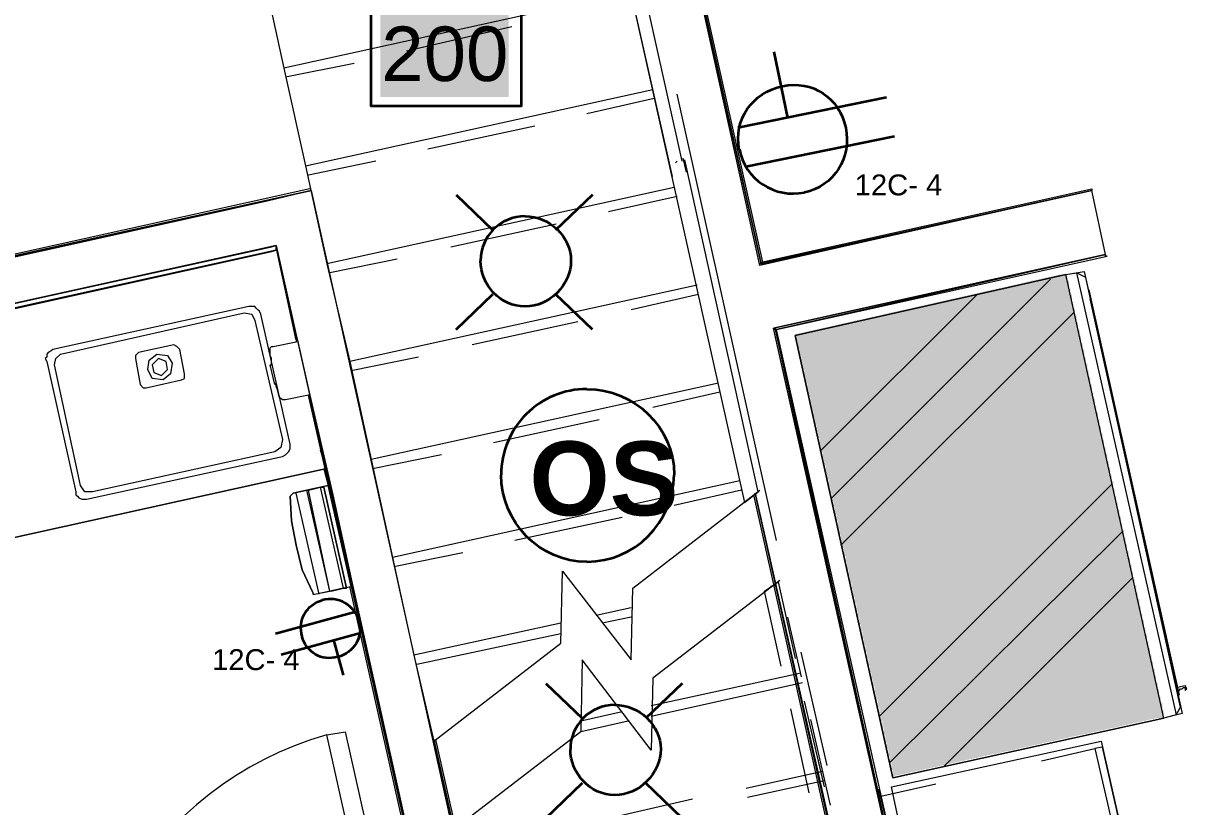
# Model space of a CAD drawing. Header units: inches. Extents: x 14.2 to 49.7, y 0.3 to 22.9.
# Drawn here: x 38.952 to 40.219, y 12.543 to 13.397 of the extents above; entities that cross this region are included whole.
import ezdxf

# ---------------------------------------------------------------- set-up
doc = ezdxf.new("R2010")
doc.units = ezdxf.units.IN
doc.header["$MEASUREMENT"] = 0
for name, color, linetype in [('PDF2_Geometry', 7, 'Continuous'), ('PDF2_Text', 7, 'Continuous'), ('PDF_Text', 7, 'Continuous')]:
    doc.layers.add(name, color=color, linetype=linetype)
doc.layers.add('PDF_Geometry', color=7, linetype='Continuous', true_color=0x777777)
doc.layers.add('PDF_Solid Fills', color=7, linetype='Continuous', true_color=0xffffff)
doc.styles.add('PDF Arial', font='arial.ttf')
doc.styles.add('PDF ArialRoundedMT Bold', font='arialbd.ttf')

msp = doc.modelspace()

# ---------------------------------------------------------------- hatches: boundary and pattern name
at = {"layer": 'PDF_Solid Fills', "transparency": 33554559}
msp.add_hatch(color=256, dxfattribs=at).paths.add_polyline_path([(40.1874, 12.6399), (40.194, 12.6399), (40.194, 12.6483), (40.1924, 12.6483), (40.1924, 12.6566), (40.1907, 12.6566), (40.1907, 12.6633), (40.189, 12.6633), (40.189, 12.6716), (40.1874, 12.6716), (40.1874, 12.6783), (40.1857, 12.6783), (40.1857, 12.6866), (40.184, 12.6866), (40.184, 12.6933), (40.1824, 12.6933), (40.1824, 12.7016), (40.1807, 12.7016), (40.1807, 12.7083), (40.179, 12.7083), (40.179, 12.7166), (40.1774, 12.7166), (40.1774, 12.7233), (40.1757, 12.7233), (40.1757, 12.7316), (40.174, 12.7316), (40.174, 12.7383), (40.1724, 12.7383), (40.1724, 12.7466), (40.1707, 12.7466), (40.1707, 12.7533), (40.169, 12.7533), (40.169, 12.7616), (40.1674, 12.7616), (40.1674, 12.7699), (40.1657, 12.7699), (40.1657, 12.7766), (40.164, 12.7766), (40.164, 12.7849), (40.1624, 12.7849), (40.1624, 12.7916), (40.1607, 12.7916), (40.1607, 12.7999), (40.159, 12.7999), (40.159, 12.8066), (40.1574, 12.8066), (40.1574, 12.8149), (40.1557, 12.8149), (40.1557, 12.8216), (40.154, 12.8216), (40.154, 12.8299), (40.1524, 12.8299), (40.1524, 12.8366), (40.1507, 12.8366), (40.1507, 12.8449), (40.149, 12.8449), (40.149, 12.8516), (40.1474, 12.8516), (40.1474, 12.8599), (40.1457, 12.8599), (40.1457, 12.8666), (40.144, 12.8666), (40.144, 12.8749), (40.1424, 12.8749), (40.1424, 12.8816), (40.1407, 12.8816), (40.1407, 12.8899), (40.139, 12.8899), (40.139, 12.8983), (40.1374, 12.8983), (40.1374, 12.9049), (40.1357, 12.9049), (40.1357, 12.9133), (40.134, 12.9133), (40.134, 12.9199), (40.1324, 12.9199), (40.1324, 12.9283), (40.1307, 12.9283), (40.1307, 12.9349), (40.129, 12.9349), (40.129, 12.9433), (40.1274, 12.9433), (40.1274, 12.9499), (40.1257, 12.9499), (40.1257, 12.9583), (40.124, 12.9583), (40.124, 12.9649), (40.1224, 12.9649), (40.1224, 12.9733), (40.1207, 12.9733), (40.1207, 12.9799), (40.119, 12.9799), (40.119, 12.9883), (40.1174, 12.9883), (40.1174, 12.9949), (40.1157, 12.9949), (40.1157, 13.0033), (40.114, 13.0033), (40.114, 13.0116), (40.1124, 13.0116), (40.1124, 13.0183), (40.1107, 13.0183), (40.1107, 13.0266), (40.109, 13.0266), (40.109, 13.0333), (40.1074, 13.0333), (40.1074, 13.0416), (40.1057, 13.0416), (40.1057, 13.0483), (40.104, 13.0483), (40.104, 13.0566), (40.1024, 13.0566), (40.1024, 13.0633), (40.1007, 13.0633), (40.1007, 13.0716), (40.099, 13.0716), (40.099, 13.0783), (40.0974, 13.0783), (40.0974, 13.0866), (40.0957, 13.0866), (40.0957, 13.0933), (40.094, 13.0933), (40.094, 13.1016), (40.0924, 13.1016), (40.0924, 13.1082), (40.0907, 13.1082), (40.0907, 13.1166), (40.089, 13.1166), (40.089, 13.1232), (40.0807, 13.1232), (40.074, 13.1216), (40.0657, 13.1199), (40.059, 13.1182), (40.0507, 13.1166), (40.0374, 13.1132), (40.029, 13.1116), (40.0224, 13.1099), (40.0141, 13.1082), (40.0074, 13.1066), (39.9991, 13.1049), (39.9857, 13.1016), (39.9774, 13.0999), (39.9707, 13.0983), (39.9624, 13.0966), (39.9557, 13.0949), (39.9474, 13.0933), (39.9341, 13.0899), (39.9257, 13.0883), (39.9191, 13.0866), (39.9107, 13.0849), (39.9041, 13.0833), (39.8957, 13.0816), (39.8824, 13.0783), (39.8741, 13.0766), (39.8674, 13.0749), (39.8591, 13.0733), (39.8524, 13.0716), (39.8441, 13.0699), (39.8307, 13.0666), (39.8224, 13.0649), (39.8157, 13.0633), (39.8074, 13.0616), (39.8007, 13.0599), (39.7924, 13.0583), (39.7941, 13.0566), (39.7941, 13.0499), (39.7957, 13.0499), (39.7957, 13.0416), (39.7974, 13.0416), (39.7974, 13.0349), (39.7991, 13.0349), (39.7991, 13.0266), (39.8007, 13.0266), (39.8007, 13.0199), (39.8024, 13.0199), (39.8024, 13.0116), (39.8041, 13.0116), (39.8041, 13.0049), (39.8057, 13.0049), (39.8057, 12.9966), (39.8074, 12.9966), (39.8074, 12.9899), (39.8091, 12.9899), (39.8091, 12.9816), (39.8107, 12.9816), (39.8107, 12.9749), (39.8124, 12.9749), (39.8124, 12.9666), (39.8141, 12.9666), (39.8141, 12.9599), (39.8157, 12.9599), (39.8157, 12.9516), (39.8174, 12.9516), (39.8174, 12.9449), (39.8191, 12.9449), (39.8191, 12.9366), (39.8207, 12.9366), (39.8207, 12.9299), (39.8224, 12.9299), (39.8224, 12.9216), (39.8241, 12.9216), (39.8241, 12.9149), (39.8257, 12.9149), (39.8257, 12.9066), (39.8274, 12.9066), (39.8274, 12.8999), (39.8291, 12.8999), (39.8291, 12.8916), (39.8307, 12.8916), (39.8307, 12.8849), (39.8324, 12.8849), (39.8324, 12.8766), (39.8341, 12.8766), (39.8341, 12.8699), (39.8357, 12.8699), (39.8357, 12.8616), (39.8374, 12.8616), (39.8374, 12.8549), (39.8391, 12.8549), (39.8391, 12.8466), (39.8407, 12.8466), (39.8407, 12.8399), (39.8424, 12.8399), (39.8424, 12.8316), (39.8441, 12.8316), (39.8441, 12.8249), (39.8457, 12.8249), (39.8457, 12.8166), (39.8474, 12.8166), (39.8474, 12.8099), (39.8491, 12.8099), (39.8491, 12.8016), (39.8507, 12.8016), (39.8507, 12.7949), (39.8524, 12.7949), (39.8524, 12.7866), (39.8541, 12.7866), (39.8541, 12.7799), (39.8557, 12.7799), (39.8557, 12.7716), (39.8574, 12.7716), (39.8574, 12.7649), (39.8591, 12.7649), (39.8591, 12.7566), (39.8607, 12.7566), (39.8607, 12.7499), (39.8624, 12.7499), (39.8624, 12.7416), (39.8641, 12.7416), (39.8641, 12.7349), (39.8657, 12.7349), (39.8657, 12.7266), (39.8674, 12.7266), (39.8674, 12.7199), (39.8691, 12.7199), (39.8691, 12.7116), (39.8707, 12.7116), (39.8707, 12.7049), (39.8724, 12.7049), (39.8724, 12.6966), (39.8741, 12.6966), (39.8741, 12.6899), (39.8757, 12.6899), (39.8757, 12.6816), (39.8774, 12.6816), (39.8774, 12.6749), (39.8791, 12.6749), (39.8791, 12.6666), (39.8807, 12.6666), (39.8807, 12.6599), (39.8824, 12.6599), (39.8824, 12.6516), (39.8841, 12.6516), (39.8841, 12.6449), (39.8857, 12.6449), (39.8857, 12.6366), (39.8874, 12.6366), (39.8874, 12.6299), (39.8891, 12.6299), (39.8891, 12.6216), (39.8907, 12.6216), (39.8907, 12.6133), (39.8924, 12.6133), (39.8924, 12.6066), (39.8941, 12.6066), (39.8941, 12.5983), (39.8957, 12.5983), (39.8957, 12.5916), (39.8974, 12.5916), (39.8974, 12.5833), (39.8991, 12.5833), (39.8991, 12.5766), (39.9157, 12.5799), (39.9224, 12.5816), (39.9307, 12.5833), (39.9374, 12.5849), (39.9457, 12.5866), (39.9524, 12.5883), (39.9607, 12.5899), (39.9674, 12.5916), (39.9757, 12.5933), (39.9824, 12.5949), (39.9907, 12.5966), (39.9974, 12.5983), (40.0141, 12.6016), (40.0207, 12.6033), (40.029, 12.6049), (40.0357, 12.6066), (40.044, 12.6083), (40.0507, 12.6099), (40.059, 12.6116), (40.0657, 12.6133), (40.074, 12.6149), (40.0807, 12.6166), (40.089, 12.6183), (40.0957, 12.6199), (40.1124, 12.6233), (40.119, 12.6249), (40.1274, 12.6266), (40.134, 12.6283), (40.1424, 12.6299), (40.149, 12.6316), (40.1574, 12.6333), (40.164, 12.6349), (40.1724, 12.6366), (40.179, 12.6383)])

# ---------------------------------------------------------------- linework, layer by layer
at = {"layer": 'PDF2_Geometry', "lineweight": 35}
for points in [[(39.7694, 13.3658), (39.7842, 13.2939)], [(39.8919, 13.3161), (39.7303, 13.2829)], [(39.9006, 13.2736), (39.739, 13.2404)], [(39.4234, 13.21), (39.4634, 13.1717)], [(39.5717, 13.21), (39.5317, 13.1717)], [(39.4234, 13.0634), (39.4634, 13.1017)], [(39.5717, 13.0634), (39.5317, 13.1017)], [(39.2265, 12.732), (39.3129, 12.7556)], [(39.2327, 12.7093), (39.3191, 12.7329)], [(39.3008, 12.6866), (39.2903, 12.725)], [(39.5211, 12.6776), (39.5611, 12.6393)], [(39.6695, 12.6776), (39.6295, 12.6393)], [(39.5211, 12.531), (39.5611, 12.5693)], [(39.6695, 12.531), (39.6295, 12.5693)]]:
    msp.add_lwpolyline(points, dxfattribs=at)
for centre, radius, start, end in [((39.7903, 13.2711), 0.0597, 191.3785, 281.858), ((39.4984, 13.1383), 0.0484, 90.0411, 179.9589), ((39.5656, 12.9052), 0.0932, 89.9056, 180.0944), ((39.5647, 12.9061), 0.096, 270.6194, 359.3806), ((39.2862, 12.7372), 0.0324, 15.0196, 105.4991), ((39.5962, 12.6059), 0.0484, 90.0411, 179.9589)]:
    msp.add_arc(centre, radius, start, end, dxfattribs=at)
for points in [[(39.7788, 13.3285), (39.8114, 13.3353), (39.8409, 13.3158), (39.8476, 13.2832)], [(39.7317, 13.2593), (39.725, 13.292), (39.7461, 13.3218), (39.7788, 13.3285)], [(39.8476, 13.2832), (39.8544, 13.2505), (39.8352, 13.2194), (39.8026, 13.2126)], [(39.4984, 13.1867), (39.525, 13.1867), (39.5484, 13.165), (39.5484, 13.1383)], [(39.4984, 13.0884), (39.4717, 13.0884), (39.45, 13.1117), (39.45, 13.1383)], [(39.5484, 13.1383), (39.5484, 13.1117), (39.525, 13.0884), (39.4984, 13.0884)], [(39.5658, 12.9984), (39.6174, 12.9984), (39.6608, 12.9567), (39.6608, 12.9051)], [(39.5658, 12.8101), (39.5141, 12.8101), (39.4724, 12.8534), (39.4724, 12.9051)], [(39.2555, 12.7287), (39.2508, 12.7461), (39.2601, 12.7637), (39.2775, 12.7684)], [(39.3175, 12.7456), (39.3223, 12.7281), (39.3119, 12.7112), (39.2944, 12.7065)], [(39.2944, 12.7065), (39.277, 12.7017), (39.2603, 12.7112), (39.2555, 12.7287)], [(39.5961, 12.6543), (39.6228, 12.6543), (39.6461, 12.6326), (39.6461, 12.606)], [(39.5961, 12.556), (39.5695, 12.556), (39.5478, 12.5793), (39.5478, 12.606)], [(39.6461, 12.606), (39.6461, 12.5793), (39.6228, 12.556), (39.5961, 12.556)]]:
    msp.add_open_spline(points, degree=3, dxfattribs=at)
at = {"layer": 'PDF_Geometry', "lineweight": 18}
for points in [[(39.4557, 14.0332), (39.4757, 13.9432), (39.5124, 13.9515), (39.6691, 13.2466)], [(38.5408, 13.0366), (38.5491, 13.0049), (38.8358, 13.0683), (39.2274, 13.1549), (39.4257, 12.2683), (39.3841, 12.26), (39.3957, 12.2116), (39.4357, 12.22), (39.5457, 11.7266), (39.5941, 11.7366), (39.4841, 12.2316), (39.8807, 12.3199), (40.099, 11.335), (40.1524, 11.3467), (39.9274, 12.3549), (39.7691, 13.0649), (40.1307, 13.1449), (40.1157, 13.2149), (39.7541, 13.1332), (39.5707, 13.9649)], [(39.7491, 12.8849), (39.8657, 12.3666), (39.4724, 12.28), (39.2657, 13.2149), (39.2174, 13.2032), (38.8491, 13.1216), (38.7041, 13.7716), (39.0708, 13.8532), (39.0508, 13.9432), (38.6308, 13.8499), (38.6508, 13.7599), (38.6558, 13.7616), (38.8008, 13.1116), (38.5374, 13.0533), (38.5391, 13.0483)]]:
    msp.add_lwpolyline(points, dxfattribs=at)
at = {"layer": 'PDF_Geometry', "lineweight": 9}
for points in [[(39.7557, 13.1349), (40.1157, 13.2149), (39.7541, 13.1349), (39.7541, 13.1332), (39.5707, 13.9649), (39.7557, 13.1349), (39.5707, 13.9632)], [(39.7574, 13.1366), (39.5724, 13.9632)], [(39.6591, 13.2299), (39.5657, 13.6449), (39.5391, 13.7666), (39.5524, 13.7699), (39.5124, 13.9499), (39.4774, 13.9432), (39.4757, 13.9432)], [(39.2641, 13.2166), (38.8508, 13.1249), (38.8508, 13.1232), (38.8491, 13.1232), (38.7058, 13.7716), (39.0708, 13.8516), (38.7074, 13.7699), (38.8508, 13.1249), (38.8508, 13.1232), (38.8491, 13.1232), (38.7058, 13.7732)], [(39.5657, 13.6449), (39.5807, 13.6482), (39.5657, 13.6449), (39.5391, 13.7666), (39.5657, 13.6449), (39.7374, 12.8749), (39.7524, 12.8866), (39.6724, 13.2482)], [(39.5907, 13.5382), (39.2124, 13.4549), (39.2357, 13.3482), (39.2591, 13.2416), (39.6374, 13.3249)], [(39.6141, 13.4316), (39.2357, 13.3482)], [(39.4841, 13.3932), (39.3691, 13.3666)], [(39.3124, 13.3532), (39.2374, 13.3382)], [(39.7724, 12.8333), (39.6641, 13.3199)], [(39.6391, 13.3149), (39.5657, 13.2982)], [(39.5091, 13.2849), (39.3924, 13.2599)], [(39.3357, 13.2466), (39.2624, 13.2316)], [(39.6641, 13.2466), (39.6624, 13.2449)], [(39.6741, 13.2349), (39.6707, 13.2499)], [(39.2591, 13.2416), (39.2824, 13.1349), (39.3074, 13.0283), (39.3307, 12.9216), (39.3541, 12.8149), (39.3774, 12.7083), (39.3991, 12.6149), (39.5374, 12.7216), (39.5391, 12.7999), (39.6141, 12.7033), (39.6157, 12.7816), (39.7541, 12.8883)], [(39.6607, 13.2182), (39.2824, 13.1349)], [(39.7557, 13.1366), (40.1157, 13.2166), (40.1157, 13.2149), (39.7541, 13.1332)], [(38.8491, 13.1232), (39.2657, 13.2149), (38.8491, 13.1232)], [(39.2657, 13.2149), (38.8758, 13.1282)], [(39.6641, 13.2082), (39.5891, 13.1916)], [(40.1157, 13.2149), (40.1157, 13.2149)], [(39.5324, 13.1782), (39.4174, 13.1532)], [(39.2507, 13.0516), (39.2274, 13.1549), (39.2274, 13.1499), (39.2274, 13.1549), (39.2274, 13.1499), (39.2274, 13.1549), (39.2491, 13.0516), (39.2274, 13.1549), (38.6174, 13.0199), (38.6708, 12.7766), (38.6174, 13.0199), (38.6224, 13.0216), (39.2207, 13.1532), (38.8358, 13.0683)], [(39.2207, 13.1532), (39.2274, 13.1549), (39.2207, 13.1532)], [(39.2274, 13.1549), (39.2274, 13.1499), (39.2274, 13.1549)], [(39.2491, 13.0516), (39.2274, 13.1532)], [(39.2224, 13.1482), (39.2274, 13.1499), (39.2224, 13.1482)], [(39.8807, 12.5683), (39.7691, 13.0649), (39.7707, 13.0633), (40.1307, 13.1449), (39.7691, 13.0649)], [(39.9141, 12.4699), (39.9057, 12.4683), (39.7724, 13.0633), (40.1324, 13.1432), (40.1307, 13.1432), (40.1307, 13.1449), (39.7707, 13.0649)], [(40.1307, 13.1449), (40.1307, 13.1449)], [(39.3591, 13.1399), (39.2857, 13.1249)], [(40.209, 12.6683), (40.214, 12.6449), (40.194, 12.6399), (39.8991, 12.5749), (39.7924, 13.0566), (40.0874, 13.1232), (40.1074, 13.1266), (40.209, 12.6733)], [(40.2074, 12.6433), (40.194, 12.6399), (40.0874, 13.1232), (40.099, 13.1249), (40.2074, 12.6433), (40.2124, 12.6516), (40.109, 13.1199), (40.099, 13.1249)], [(39.6857, 13.1116), (39.3074, 13.0283)], [(40.1124, 13.1066), (40.2107, 12.6649)], [(39.6874, 13.1016), (39.6141, 13.0849)], [(40.1607, 12.8866), (40.2074, 12.6749), (40.114, 13.0966), (40.2074, 12.6749), (40.114, 13.0966)], [(39.5557, 13.0716), (39.4407, 13.0466)], [(39.7707, 13.0649), (39.8824, 12.5616), (39.7707, 13.0649)], [(39.1141, 13.0266), (39.1124, 13.0149), (39.1041, 13.0083), (39.0924, 13.0099), (39.0874, 13.0199)], [(39.3824, 13.0333), (39.3091, 13.0183)], [(39.7091, 13.0049), (39.3307, 12.9216)], [(39.2441, 12.8833), (39.2457, 12.8849), (39.2441, 12.8833), (39.2424, 12.8816), (39.2441, 12.8549), (39.2491, 12.8283), (39.2557, 12.8016), (39.2674, 12.7766), (39.2674, 12.7749), (39.2691, 12.7749), (39.2857, 12.7783), (39.2991, 12.7816), (39.3091, 12.7833), (39.3074, 12.7916), (39.3091, 12.7916), (39.3074, 12.7916), (39.3091, 12.7916), (39.3074, 12.7916), (39.2874, 12.8833), (39.2624, 12.9916)], [(39.2641, 12.9916), (39.2891, 12.8833), (39.3091, 12.7916), (39.4257, 12.2683), (39.3841, 12.26), (39.3841, 12.2616), (39.4224, 12.2716), (39.4224, 12.27), (39.4241, 12.27), (39.3841, 12.2616)], [(39.7107, 12.9949), (39.6374, 12.9783)], [(39.5791, 12.9649), (39.4641, 12.9399)], [(39.2757, 12.9316), (39.2791, 12.9216), (39.2757, 12.9316)], [(39.4074, 12.9266), (39.3324, 12.9116)], [(39.2791, 12.9116), (39.2841, 12.8933)], [(39.2857, 12.7783), (39.2607, 12.8883)], [(39.2874, 12.7783), (39.3007, 12.7816), (39.3041, 12.7816), (39.3007, 12.7816), (39.2857, 12.7783), (39.2624, 12.8883)], [(39.2674, 12.7749), (39.2691, 12.7749), (39.3091, 12.7833), (39.2841, 12.8933), (39.2874, 12.8833)], [(39.3007, 12.7816), (39.2757, 12.8916)], [(39.7324, 12.8983), (39.3541, 12.8149)], [(39.7341, 12.8883), (39.6607, 12.8716)], [(40.159, 12.8933), (40.209, 12.6666)], [(39.2674, 12.7766), (39.2557, 12.8016), (39.2491, 12.8283), (39.2441, 12.8549), (39.2424, 12.8816)], [(39.2741, 12.7749), (39.2491, 12.8849)], [(39.3991, 12.6149), (39.4724, 12.28), (39.8657, 12.3666), (39.7491, 12.8849), (39.8641, 12.3683), (39.8624, 12.3683), (39.7474, 12.8833)], [(39.4007, 12.6166), (39.4757, 12.2833), (39.4741, 12.2816), (39.3991, 12.6166), (39.4741, 12.2816), (39.4757, 12.2833), (39.8624, 12.3683), (39.8641, 12.3683), (39.7491, 12.8849)], [(39.6041, 12.8583), (39.4874, 12.8333)], [(39.4307, 12.8199), (39.3574, 12.8049)], [(39.3074, 12.7916), (39.4241, 12.27), (39.4224, 12.27), (39.4224, 12.2716), (39.3074, 12.7833)], [(39.7757, 12.7899), (39.6374, 12.6833), (39.6357, 12.6049), (39.5607, 12.7033), (39.5591, 12.6249), (39.4207, 12.5183), (39.4341, 12.4549)], [(39.7774, 12.6966), (39.7591, 12.7783), (39.7741, 12.7883), (39.7924, 12.7049)], [(39.3091, 12.7833), (39.4241, 12.27)], [(39.7724, 12.7849), (39.7657, 12.7833)], [(39.6141, 12.7599), (39.5757, 12.7516)], [(39.6141, 12.7499), (39.5824, 12.7433)], [(39.7841, 12.7499), (39.7991, 12.6849)], [(39.5374, 12.7433), (39.3774, 12.7083)], [(39.5374, 12.7316), (39.3807, 12.6983)], [(39.8274, 12.5883), (39.7991, 12.7116)], [(39.7974, 12.6883), (39.6357, 12.6533)], [(39.8007, 12.6783), (39.6357, 12.6416)], [(39.6041, 12.6466), (39.5591, 12.6366)], [(39.7874, 12.6499), (39.8074, 12.5583)], [(39.8024, 12.6583), (39.8241, 12.5649)], [(39.6107, 12.6366), (39.5591, 12.6249)], [(39.8091, 12.6383), (39.8307, 12.5449)], [(39.9124, 12.4949), (39.8974, 12.5649), (40.1257, 12.6149), (40.1474, 12.5199), (40.149, 12.5099), (40.1507, 12.5049), (40.149, 12.5099), (40.1474, 12.5199), (40.1274, 12.6083), (40.119, 12.6066)], [(40.0607, 12.5933), (40.119, 12.6066), (40.139, 12.5199), (40.1424, 12.5033)], [(39.8224, 12.5816), (39.7391, 12.5633)], [(39.8241, 12.5716), (39.7407, 12.5533)], [(40.1457, 11.37), (39.8824, 12.5616), (40.1474, 11.3717)], [(39.8824, 12.5616), (40.1457, 11.3733), (40.1457, 11.3717)], [(39.8824, 12.5616), (39.8841, 12.5616), (39.8824, 12.5616)], [(39.9057, 12.4683), (39.8841, 12.5616), (40.149, 11.3733), (39.9341, 12.3349)], [(39.8857, 12.5549), (39.9457, 12.5683)], [(39.6807, 12.5516), (39.5657, 12.5249)]]:
    msp.add_lwpolyline(points, dxfattribs=at)
at = {"layer": 'PDF_Geometry', "color": 7, "lineweight": 35}
msp.add_lwpolyline([(39.3307, 13.4199), (39.4941, 13.4199), (39.4941, 13.3066), (39.3307, 13.3066)], close=True, dxfattribs=at)
at = {"layer": 'PDF_Geometry', "lineweight": 9}
for points in [[(38.6224, 13.0216), (38.6174, 13.0199), (39.2274, 13.1549), (39.2207, 13.1532)], [(38.8358, 13.0683), (39.2207, 13.1532), (39.2274, 13.1549)], [(38.6224, 13.0149), (38.6174, 13.0149), (39.2274, 13.1499), (39.2224, 13.1482), (38.6224, 13.0149), (39.2224, 13.1482), (39.2274, 13.1499), (38.6174, 13.0149)], [(39.7924, 13.0566), (39.8991, 12.5749), (40.194, 12.6399), (40.0874, 13.1232)], [(39.0091, 12.8866), (39.0091, 12.8833), (39.0108, 12.8816), (39.0124, 12.8799), (39.0158, 12.8783), (39.0174, 12.8783), (39.0208, 12.8783), (39.2341, 12.9249), (39.2374, 12.9266), (39.2391, 12.9283), (39.2407, 12.9299), (39.2424, 12.9333), (39.2424, 12.9349), (39.2424, 12.9383), (39.2107, 13.0799), (39.2091, 13.0833), (39.2074, 13.0849), (39.2057, 13.0866), (39.2041, 13.0883), (39.2008, 13.0883), (39.1974, 13.0883), (38.9841, 13.0416), (38.9824, 13.0399), (38.9791, 13.0383), (38.9774, 13.0366), (38.9774, 13.0333), (38.9758, 13.0316), (38.9774, 13.0283)], [(38.9858, 13.0249), (38.9874, 13.0316), (38.9924, 13.0366), (39.1924, 13.0816), (39.2008, 13.0799), (39.2041, 13.0733), (39.2341, 12.9433), (39.2324, 12.9349), (39.2257, 12.9299), (39.0274, 12.8866), (39.0191, 12.8866), (39.0141, 12.8933)], [(39.0774, 13.0383), (39.0741, 13.0349), (39.0741, 13.0316), (39.0791, 13.0033), (39.0824, 12.9999), (39.0858, 12.9999), (39.1241, 13.0083), (39.1274, 13.0099), (39.1274, 13.0149), (39.1224, 13.0416), (39.1191, 13.0449), (39.1158, 13.0466)], [(39.2374, 12.9866), (39.2357, 12.9866), (39.2341, 12.9866), (39.2324, 12.9883), (39.2307, 12.9899), (39.2291, 12.9966), (39.2274, 13.0016), (39.2274, 13.0033), (39.2274, 13.0049), (39.2257, 13.0033), (39.2207, 13.0249), (39.2224, 13.0249), (39.2224, 13.0283), (39.2224, 13.0316), (39.2207, 13.0349), (39.2207, 13.0399), (39.2207, 13.0416), (39.2207, 13.0433), (39.2224, 13.0449), (39.2241, 13.0449), (39.2491, 13.0499), (39.2507, 13.0516), (39.2641, 12.9916), (39.2624, 12.9916)], [(39.0874, 13.0199), (39.0891, 13.0299), (39.0974, 13.0366), (39.1091, 13.0349), (39.1141, 13.0266), (39.1124, 13.0149), (39.1041, 13.0083), (39.0924, 13.0099)], [(39.0991, 13.0316), (39.0924, 13.0249), (39.0941, 13.0166), (39.1024, 13.0133), (39.1091, 13.0199), (39.1074, 13.0283)], [(39.2624, 12.9916), (39.2807, 12.9116), (38.6708, 12.7766), (39.2807, 12.9116)], [(39.2607, 12.8883), (39.2741, 12.8916), (39.2841, 12.8933), (39.2457, 12.8849)], [(39.2757, 12.8916), (39.2624, 12.8883), (39.2757, 12.8916), (39.2791, 12.8916)], [(39.2791, 12.8916), (39.3041, 12.7816)], [(39.2874, 12.8833), (39.2891, 12.8833), (39.2874, 12.8833), (39.2891, 12.8833)], [(40.2174, 12.6699), (40.219, 12.6716), (40.2174, 12.6749), (40.209, 12.6733), (40.209, 12.6683), (40.2107, 12.6699), (40.2124, 12.6716), (40.214, 12.6716), (40.2157, 12.6733), (40.2174, 12.6733)]]:
    msp.add_lwpolyline(points, close=True, dxfattribs=at)
at = {"layer": 'PDF_Geometry', "color": 9, "lineweight": 9, "true_color": 0xbababa}
for points in [[(39.8324, 12.8799), (40.0707, 13.1182)], [(39.8207, 12.9316), (39.9907, 13.1016)], [(39.8424, 12.8283), (40.0957, 13.0816)], [(39.8841, 12.6416), (40.1374, 12.8949)], [(39.8957, 12.5916), (40.149, 12.8433)], [(39.9541, 12.5866), (40.1607, 12.7933)]]:
    msp.add_lwpolyline(points, dxfattribs=at)
at = {"layer": 'PDF_Geometry', "lineweight": 13}
msp.add_lwpolyline([(39.3641, 12.255), (39.2824, 12.6216), (39.3024, 12.6249), (39.3841, 12.26)], close=True, dxfattribs=at)
at = {"layer": 'PDF_Geometry', "lineweight": 9}
msp.add_arc((39.3859, 12.2589), 0.3772, 105.9277, 192.335, dxfattribs=at)
at = {"layer": 'PDF_Solid Fills', "lineweight": 35, "transparency": 33554559}
msp.add_solid([(39.3407, 13.3166), (39.4807, 13.3166), (39.3407, 13.4099), (39.4807, 13.4099)], dxfattribs=at)

# ---------------------------------------------------------------- texts
at = {"layer": 'PDF2_Text', "insert": (39.5031, 12.9005), "char_height": 0.08049, "attachment_point": 4, "style": 'PDF ArialRoundedMT Bold'}
msp.add_mtext('OS', dxfattribs=at)
at = {"layer": 'PDF_Text', "attachment_point": 4, "style": 'PDF Arial'}
for s, insert, char_height in [('200', (39.3418, 13.3633), 0.05939), ('12C- 4', (39.8574, 13.2207), 0.02276), ('12C- 4', (39.1575, 12.7034), 0.02276)]:
    msp.add_mtext(s, dxfattribs=dict(at, insert=insert, char_height=char_height))

doc.saveas('drawing.dxf')
